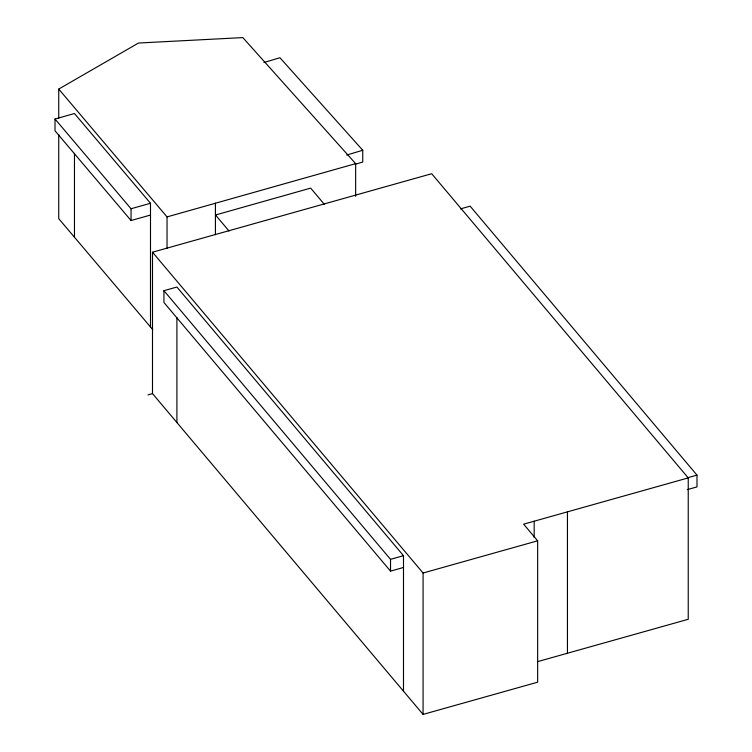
<?xml version="1.0" encoding="UTF-8"?>
<svg xmlns="http://www.w3.org/2000/svg" width="752" height="752" viewBox="0 0 752 752"><rect width="100%" height="100%" fill="white"/><g stroke="black" fill="none" stroke-linecap="round" stroke-linejoin="round"><path stroke-width="1.13" d="M58.741 118.271L58.741 89.074L138.49 43.033L242.83 37.6L355.64 163.645L355.64 196.338M263.924 62.519L279.941 57.735L362.746 150.259L362.746 162.037L355.273 164.265M346.719 155.034L362.746 150.259M150.494 215.044L131.045 220.533L55.018 130.801L55.018 119.023L74.467 113.524L150.494 203.266L150.494 326.979M55.018 119.023L131.045 208.755L150.494 203.266M58.741 89.074L167.038 216.905L355.64 163.645M215.504 214.997L310.67 188.122L324.262 204.234M688.24 477.896L523.627 524.172L537.652 540.801L537.652 682.186L423.075 714.4L152.496 393.597L152.496 252.211L431.686 173.721L688.24 477.896L688.24 619.281L537.511 661.657M403.495 567.478L390.523 571.125L163.927 302.473L163.927 290.686L176.899 287.038L403.495 555.69L403.495 691.182M460.403 208.906L470.141 206.17L696.982 475.123L696.982 486.901L687.253 489.637M147.956 394.875L152.496 393.597M163.927 290.686L390.523 559.338L403.495 555.69M687.253 477.858L696.982 475.123M152.496 252.211L423.075 573.015L537.652 540.801M152.75 329.639L58.741 218.682L58.741 134.617M215.429 214.903L229.059 231.061M567.45 511.858L567.45 653.244M534.183 521.211L534.183 537.567M423.075 573.015L423.075 714.4M390.523 559.338L390.523 571.125M215.429 203.125L215.429 234.737M176.899 317.494L176.899 422.53M167.038 216.905L167.038 248.433M131.045 208.755L131.045 220.533M74.467 153.295L74.467 237.237"/></g></svg>
